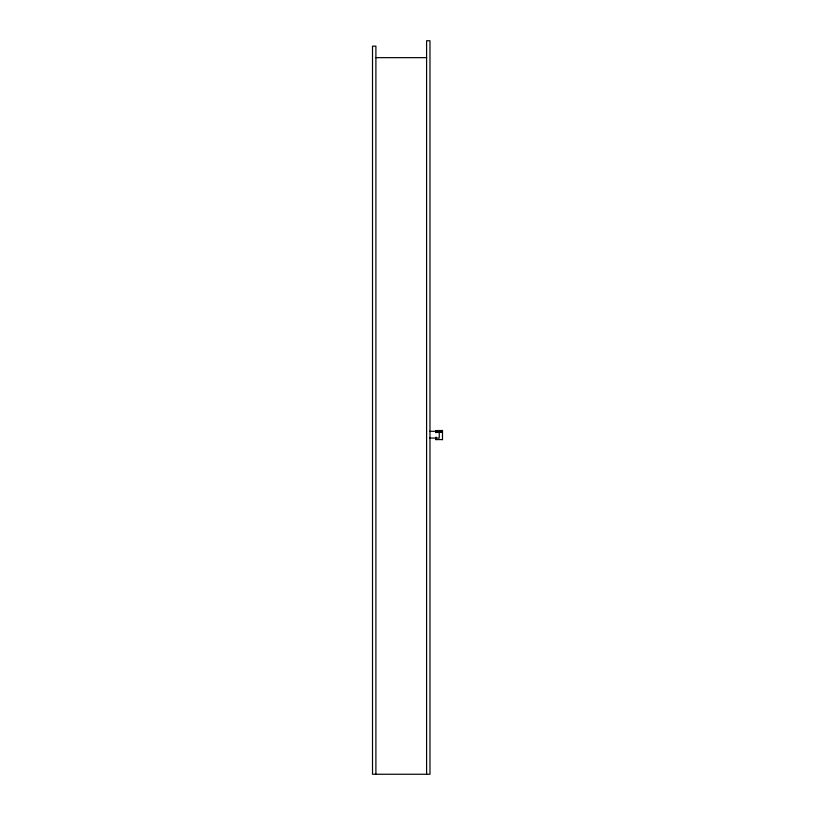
<?xml version="1.0" encoding="UTF-8"?>
<svg xmlns="http://www.w3.org/2000/svg" width="815" height="815" viewBox="0 0 815 815"><rect width="100%" height="100%" fill="white"/><g stroke="black" fill="none" stroke-linecap="round" stroke-linejoin="round"><path stroke-width="1.22" d="M375.898 57.651L426.602 57.651M435.994 430.697L442.484 430.697M435.994 430.88L442.484 430.88M435.994 431.094L442.484 431.094M429.719 431.308L436.86 431.308M435.994 431.339L442.484 431.339M435.994 431.573L442.484 431.573M435.994 431.787L442.484 431.787M435.994 431.97L442.484 431.97M435.994 432.103L442.484 432.174M429.719 438.073L439.244 438.073L439.244 432.296M435.994 439.58L442.484 439.58M442.484 439.713L442.484 430.493L435.994 430.565L435.994 432.836M435.994 437.115L435.994 439.713M426.602 774.25L426.602 40.75L429.974 40.75L429.974 774.25L372.516 774.25L372.516 46.16L375.898 46.16L375.898 774.25"/></g></svg>
